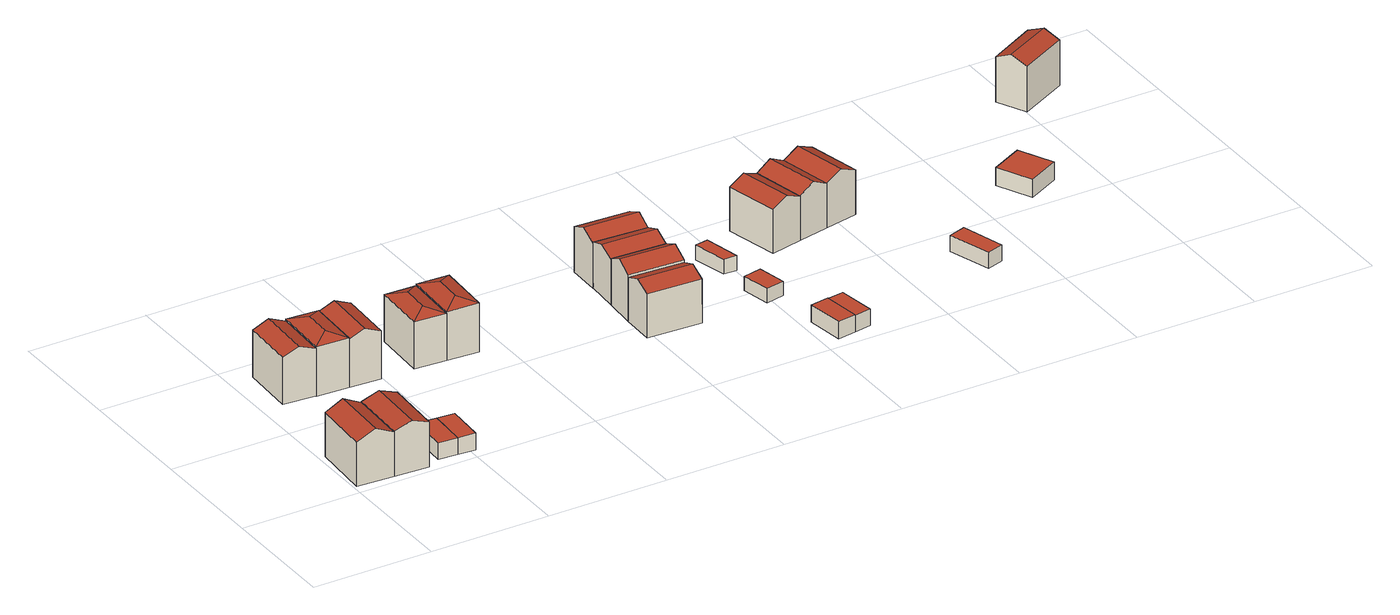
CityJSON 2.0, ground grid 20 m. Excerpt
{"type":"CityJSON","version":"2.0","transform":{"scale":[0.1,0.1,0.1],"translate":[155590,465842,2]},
"CityObjects":{
"building1":{"type":"Building","attributes":{"b3_bag_bag_overlap":0,"b3_bouwlagen":3,"b3_dak_type":"slanted","b3_extrusie":"standard","b3_h_dak_50p":9.02,"b3_h_dak_70p":10.12,"b3_h_dak_max":11.75,"b3_h_dak_min":8.55,"b3_h_maaiveld":2.84,"b3_is_glas_dak":false,"b3_kas_warenhuis":false,"b3_kwaliteitsindicator":true,"b3_mutatie_ahn3_ahn4":false,"b3_mutatie_ahn4_ahn5":false,"b3_n_nok":0,"b3_n_vlakken":2,"b3_opp_buitenmuur":161.69,"b3_opp_dak_plat":23.87,"b3_opp_dak_schuin":41.61,"b3_opp_grond":60.02,"b3_opp_scheidingsmuur":64.39,"b3_rmse_lod12":1.25,"b3_rmse_lod13":1.25,"b3_rmse_lod22":0.321,"b3_t_run":20,"b3_val3dity_lod12":"[]","b3_val3dity_lod13":"[]","b3_val3dity_lod22":"[]","b3_volume_lod12":443.55,"b3_volume_lod13":443.55,"b3_volume_lod22":403.44,"geconstateerd":false,"oorspronkelijkbouwjaar":1989,"status":"Pand in gebruik"},"children":["building1-1"]},
"building1-1":{"type":"BuildingPart","parents":["building1"],"geometry":[{"type":"Solid","lod":"2.2","boundaries":[[[[0,1,2,3]],[[4,5,6,1,0]],[[7,6,5,8]],[[6,7,2,1]],[[7,8,9,3,2]],[[4,9,8,5]],[[9,4,0,3]]]],"semantics":{"surfaces":[{"type":"GroundSurface"},{"type":"WallSurface"},{"type":"RoofSurface"}],"values":[[0,1,2,1,1,2,1]]}}]},
"building2":{"type":"Building","attributes":{"b3_bag_bag_overlap":0,"b3_bouwlagen":3,"b3_dak_type":"slanted","b3_extrusie":"standard","b3_h_dak_50p":9.17,"b3_h_dak_70p":10.22,"b3_h_dak_max":11.72,"b3_h_dak_min":8.56,"b3_h_maaiveld":2.81,"b3_is_glas_dak":false,"b3_kas_warenhuis":false,"b3_kwaliteitsindicator":true,"b3_mutatie_ahn3_ahn4":false,"b3_mutatie_ahn4_ahn5":false,"b3_n_nok":0,"b3_n_vlakken":4,"b3_opp_buitenmuur":150.54,"b3_opp_dak_plat":26.72,"b3_opp_dak_schuin":36.23,"b3_opp_grond":58.21,"b3_opp_scheidingsmuur":64.39,"b3_rmse_lod12":1.21,"b3_rmse_lod13":1.21,"b3_rmse_lod22":0.246,"b3_t_run":25,"b3_val3dity_lod12":"[]","b3_val3dity_lod13":"[]","b3_val3dity_lod22":"[]","b3_volume_lod12":433.33,"b3_volume_lod13":433.33,"b3_volume_lod22":383.09,"geconstateerd":false,"oorspronkelijkbouwjaar":1989,"status":"Pand in gebruik"},"children":["building2-1"]},
"building2-1":{"type":"BuildingPart","parents":["building2"],"geometry":[{"type":"Solid","lod":"2.2","boundaries":[[[[0,3,10,11]],[[12,13,14,15]],[[13,12,3,0]],[[12,15,16,10,3]],[[17,16,15,14]],[[16,17,11,10]],[[17,14,13,0,11]]]],"semantics":{"surfaces":[{"type":"GroundSurface"},{"type":"RoofSurface"},{"type":"WallSurface"}],"values":[[0,1,2,2,1,2,2]]}}]},
"building3":{"type":"Building","attributes":{"b3_bag_bag_overlap":0,"b3_bouwlagen":3,"b3_dak_type":"slanted","b3_extrusie":"standard","b3_h_dak_50p":10.2,"b3_h_dak_70p":10.85,"b3_h_dak_max":11.79,"b3_h_dak_min":8.6,"b3_h_maaiveld":2.86,"b3_h_nok":11.84,"b3_is_glas_dak":false,"b3_kas_warenhuis":false,"b3_kwaliteitsindicator":true,"b3_mutatie_ahn3_ahn4":false,"b3_mutatie_ahn4_ahn5":false,"b3_n_nok":1,"b3_n_vlakken":2,"b3_opp_buitenmuur":63.06,"b3_opp_dak_plat":0,"b3_opp_dak_schuin":62.23,"b3_opp_grond":50.56,"b3_opp_scheidingsmuur":134.24,"b3_rmse_lod12":1.27,"b3_rmse_lod13":1.27,"b3_rmse_lod22":0.296,"b3_t_run":18,"b3_val3dity_lod12":"[]","b3_val3dity_lod13":"[]","b3_val3dity_lod22":"[]","b3_volume_lod12":402.7,"b3_volume_lod13":402.7,"b3_volume_lod22":370.82,"geconstateerd":false,"oorspronkelijkbouwjaar":1989,"status":"Pand in gebruik"},"children":["building3-1"]},
"building3-1":{"type":"BuildingPart","parents":["building3"],"geometry":[{"type":"Solid","lod":"2.2","boundaries":[[[[18,19,20,21]],[[22,23,24,19,18]],[[25,24,23,26]],[[24,25,20,19]],[[25,26,27,21,20]],[[22,27,26,23]],[[27,22,18,21]]]],"semantics":{"surfaces":[{"type":"GroundSurface"},{"type":"WallSurface"},{"type":"RoofSurface"}],"values":[[0,1,2,1,1,2,1]]}}]},
"building4":{"type":"Building","attributes":{"b3_bag_bag_overlap":0,"b3_dak_type":"horizontal","b3_extrusie":"standard","b3_h_dak_50p":5.55,"b3_h_dak_70p":5.56,"b3_h_dak_max":5.6,"b3_h_dak_min":5.51,"b3_h_maaiveld":2.8,"b3_is_glas_dak":false,"b3_kas_warenhuis":false,"b3_kwaliteitsindicator":true,"b3_mutatie_ahn3_ahn4":false,"b3_mutatie_ahn4_ahn5":false,"b3_n_nok":0,"b3_n_vlakken":1,"b3_opp_buitenmuur":35.63,"b3_opp_dak_plat":20.86,"b3_opp_dak_schuin":0,"b3_opp_grond":20.86,"b3_opp_scheidingsmuur":17.86,"b3_rmse_lod12":0.0206,"b3_rmse_lod13":0.0206,"b3_rmse_lod22":0.0189,"b3_t_run":13,"b3_val3dity_lod12":"[]","b3_val3dity_lod13":"[]","b3_val3dity_lod22":"[]","b3_volume_lod12":57.61,"b3_volume_lod13":57.61,"b3_volume_lod22":57.48,"geconstateerd":false,"oorspronkelijkbouwjaar":1989,"status":"Pand in gebruik"},"children":["building4-1"]},
"building4-1":{"type":"BuildingPart","parents":["building4"],"geometry":[{"type":"Solid","lod":"2.2","boundaries":[[[[28,29,30,31]],[[32,33,34,35]],[[35,34,29,28]],[[34,33,30,29]],[[33,32,31,30]],[[32,35,28,31]]]],"semantics":{"surfaces":[{"type":"GroundSurface"},{"type":"RoofSurface"},{"type":"WallSurface"}],"values":[[0,1,2,2,2,2]]}}]},
"building5":{"type":"Building","attributes":{"b3_bag_bag_overlap":0,"b3_dak_type":"horizontal","b3_extrusie":"standard","b3_h_dak_50p":5.55,"b3_h_dak_70p":5.57,"b3_h_dak_max":5.63,"b3_h_dak_min":5.51,"b3_h_maaiveld":2.79,"b3_is_glas_dak":false,"b3_kas_warenhuis":false,"b3_kwaliteitsindicator":true,"b3_mutatie_ahn3_ahn4":false,"b3_mutatie_ahn4_ahn5":false,"b3_n_nok":0,"b3_n_vlakken":1,"b3_opp_buitenmuur":34.22,"b3_opp_dak_plat":18.95,"b3_opp_dak_schuin":0,"b3_opp_grond":18.95,"b3_opp_scheidingsmuur":17.86,"b3_rmse_lod12":0.0287,"b3_rmse_lod13":0.0287,"b3_rmse_lod22":0.0247,"b3_t_run":8,"b3_val3dity_lod12":"[]","b3_val3dity_lod13":"[]","b3_val3dity_lod22":"[]","b3_volume_lod12":52.56,"b3_volume_lod13":52.56,"b3_volume_lod22":52.38,"geconstateerd":false,"oorspronkelijkbouwjaar":1989,"status":"Pand in gebruik"},"children":["building5-1"]},
"building5-1":{"type":"BuildingPart","parents":["building5"],"geometry":[{"type":"Solid","lod":"2.2","boundaries":[[[[28,36,37,29]],[[34,38,39,35]],[[35,39,36,28]],[[39,38,37,36]],[[38,34,29,37]],[[34,35,28,29]]]],"semantics":{"surfaces":[{"type":"GroundSurface"},{"type":"RoofSurface"},{"type":"WallSurface"}],"values":[[0,1,2,2,2,2]]}}]},
"building6":{"type":"Building","attributes":{"b3_bag_bag_overlap":0,"b3_bouwlagen":3,"b3_dak_type":"slanted","b3_extrusie":"standard","b3_h_dak_50p":10.95,"b3_h_dak_70p":11.07,"b3_h_dak_max":11.79,"b3_h_dak_min":8.55,"b3_h_maaiveld":2.84,"b3_h_nok":11.88,"b3_is_glas_dak":false,"b3_kas_warenhuis":false,"b3_kwaliteitsindicator":true,"b3_mutatie_ahn3_ahn4":false,"b3_mutatie_ahn4_ahn5":false,"b3_n_nok":1,"b3_n_vlakken":5,"b3_opp_buitenmuur":92.64,"b3_opp_dak_plat":14.13,"b3_opp_dak_schuin":69.67,"b3_opp_grond":49.96,"b3_opp_scheidingsmuur":134.56,"b3_rmse_lod12":1.36,"b3_rmse_lod13":1.36,"b3_rmse_lod22":0.399,"b3_t_run":21,"b3_val3dity_lod12":"[]","b3_val3dity_lod13":"[]","b3_val3dity_lod22":"[]","b3_volume_lod12":412.45,"b3_volume_lod13":412.45,"b3_volume_lod22":392.08,"geconstateerd":false,"oorspronkelijkbouwjaar":1989,"status":"Pand in gebruik"},"children":["building6-1"]},
"building6-1":{"type":"BuildingPart","parents":["building6"],"geometry":[{"type":"Solid","lod":"2.2","boundaries":[[[[40,41,42,43]],[[44,45,46]],[[45,44,41,40]],[[47,44,46,48]],[[44,47,42,41]],[[49,47,48]],[[47,49,43,42]],[[45,49,48,46]],[[49,45,40,43]]]],"semantics":{"surfaces":[{"type":"GroundSurface"},{"type":"RoofSurface"},{"type":"WallSurface"}],"values":[[0,1,2,1,2,1,2,1,2]]}}]},
"building7":{"type":"Building","attributes":{"b3_bag_bag_overlap":0,"b3_bouwlagen":3,"b3_dak_type":"slanted","b3_extrusie":"standard","b3_h_dak_50p":10.74,"b3_h_dak_70p":10.9,"b3_h_dak_max":11.81,"b3_h_dak_min":8.57,"b3_h_maaiveld":2.85,"b3_h_nok":11.8,"b3_is_glas_dak":false,"b3_kas_warenhuis":false,"b3_kwaliteitsindicator":true,"b3_mutatie_ahn3_ahn4":false,"b3_mutatie_ahn4_ahn5":false,"b3_n_nok":1,"b3_n_vlakken":4,"b3_opp_buitenmuur":68.06,"b3_opp_dak_plat":5.46,"b3_opp_dak_schuin":60.3,"b3_opp_grond":48.63,"b3_opp_scheidingsmuur":135.23,"b3_rmse_lod12":1.25,"b3_rmse_lod13":1.25,"b3_rmse_lod22":0.306,"b3_t_run":17,"b3_val3dity_lod12":"[]","b3_val3dity_lod13":"[]","b3_val3dity_lod22":"[]","b3_volume_lod12":390.31,"b3_volume_lod13":390.31,"b3_volume_lod22":361.3,"geconstateerd":false,"oorspronkelijkbouwjaar":1989,"status":"Pand in gebruik"},"children":["building7-1"]},
"building7-1":{"type":"BuildingPart","parents":["building7"],"geometry":[{"type":"Solid","lod":"2.2","boundaries":[[[[50,40,43,51]],[[52,53,54,40,50]],[[55,54,53,56]],[[54,55,43,40]],[[55,56,57,51,43]],[[52,57,56,53]],[[57,52,50,51]]]],"semantics":{"surfaces":[{"type":"GroundSurface"},{"type":"WallSurface"},{"type":"RoofSurface"}],"values":[[0,1,2,1,1,2,1]]}}]},
"building8":{"type":"Building","attributes":{"b3_bag_bag_overlap":0,"b3_bouwlagen":3,"b3_dak_type":"slanted","b3_extrusie":"standard","b3_h_dak_50p":10.73,"b3_h_dak_70p":10.77,"b3_h_dak_max":11.8,"b3_h_dak_min":8.58,"b3_h_maaiveld":2.9,"b3_h_nok":11.85,"b3_is_glas_dak":false,"b3_kas_warenhuis":false,"b3_kwaliteitsindicator":true,"b3_mutatie_ahn3_ahn4":false,"b3_mutatie_ahn4_ahn5":false,"b3_n_nok":3,"b3_n_vlakken":5,"b3_opp_buitenmuur":75.6,"b3_opp_dak_plat":5.46,"b3_opp_dak_schuin":67.55,"b3_opp_grond":48.98,"b3_opp_scheidingsmuur":134.06,"b3_rmse_lod12":0.997,"b3_rmse_lod13":0.997,"b3_rmse_lod22":0.0912,"b3_t_run":176,"b3_val3dity_lod12":"[]","b3_val3dity_lod13":"[]","b3_val3dity_lod22":"[]","b3_volume_lod12":388.56,"b3_volume_lod13":388.56,"b3_volume_lod22":367.13,"geconstateerd":false,"oorspronkelijkbouwjaar":1989,"status":"Pand in gebruik"},"children":["building8-1"]},
"building8-1":{"type":"BuildingPart","parents":["building8"],"geometry":[{"type":"Solid","lod":"2.2","boundaries":[[[[58,59,60,61]],[[62,63,64]],[[63,62,59,58]],[[65,62,64,66]],[[62,65,60,59]],[[67,65,66]],[[65,67,61,60]],[[63,67,66,64]],[[67,63,58,61]]]],"semantics":{"surfaces":[{"type":"GroundSurface"},{"type":"RoofSurface"},{"type":"WallSurface"}],"values":[[0,1,2,1,2,1,2,1,2]]}}]},
"building9":{"type":"Building","attributes":{"b3_bag_bag_overlap":0,"b3_bouwlagen":3,"b3_dak_type":"slanted","b3_extrusie":"standard","b3_h_dak_50p":10.92,"b3_h_dak_70p":11.07,"b3_h_dak_max":11.79,"b3_h_dak_min":8.59,"b3_h_maaiveld":2.88,"b3_h_nok":11.92,"b3_is_glas_dak":false,"b3_kas_warenhuis":false,"b3_kwaliteitsindicator":true,"b3_mutatie_ahn3_ahn4":false,"b3_mutatie_ahn4_ahn5":false,"b3_n_nok":1,"b3_n_vlakken":4,"b3_opp_buitenmuur":79.01,"b3_opp_dak_plat":10.39,"b3_opp_dak_schuin":61.29,"b3_opp_grond":49.52,"b3_opp_scheidingsmuur":134.13,"b3_rmse_lod12":1.12,"b3_rmse_lod13":1.12,"b3_rmse_lod22":0.107,"b3_t_run":23,"b3_val3dity_lod12":"[]","b3_val3dity_lod13":"[]","b3_val3dity_lod22":"[]","b3_volume_lod12":405.46,"b3_volume_lod13":405.46,"b3_volume_lod22":372.9,"geconstateerd":false,"oorspronkelijkbouwjaar":1989,"status":"Pand in gebruik"},"children":["building9-1"]},
"building9-1":{"type":"BuildingPart","parents":["building9"],"geometry":[{"type":"Solid","lod":"2.2","boundaries":[[[[68,58,61,69]],[[70,71,72]],[[71,70,58,68]],[[73,70,72,74]],[[70,73,61,58]],[[75,73,74]],[[73,75,69,61]],[[71,75,74,72]],[[75,71,68,69]]]],"semantics":{"surfaces":[{"type":"GroundSurface"},{"type":"RoofSurface"},{"type":"WallSurface"}],"values":[[0,1,2,1,2,1,2,1,2]]}}]},
"building10":{"type":"Building","attributes":{"b3_bag_bag_overlap":0,"b3_bouwlagen":3,"b3_dak_type":"slanted","b3_extrusie":"standard","b3_h_dak_50p":9.23,"b3_h_dak_70p":10.13,"b3_h_dak_max":11.57,"b3_h_dak_min":5.89,"b3_h_maaiveld":2.77,"b3_h_nok":11.65,"b3_is_glas_dak":false,"b3_kas_warenhuis":false,"b3_kwaliteitsindicator":true,"b3_mutatie_ahn3_ahn4":false,"b3_mutatie_ahn4_ahn5":false,"b3_n_nok":1,"b3_n_vlakken":2,"b3_opp_buitenmuur":106.46,"b3_opp_dak_plat":0,"b3_opp_dak_schuin":71.92,"b3_opp_grond":50.9,"b3_opp_scheidingsmuur":58.49,"b3_rmse_lod12":2.02,"b3_rmse_lod13":2.02,"b3_rmse_lod22":0.0247,"b3_t_run":24,"b3_val3dity_lod12":"[]","b3_val3dity_lod13":"[]","b3_val3dity_lod22":"[]","b3_volume_lod12":380.26,"b3_volume_lod13":380.26,"b3_volume_lod22":325.56,"geconstateerd":false,"oorspronkelijkbouwjaar":1989,"status":"Pand in gebruik"},"children":["building10-1"]},
"building10-1":{"type":"BuildingPart","parents":["building10"],"geometry":[{"type":"Solid","lod":"2.2","boundaries":[[[[76,77,78,79]],[[80,81,82,77,76]],[[83,82,81,84]],[[82,83,78,77]],[[83,84,85,79,78]],[[80,85,84,81]],[[85,80,76,79]]]],"semantics":{"surfaces":[{"type":"GroundSurface"},{"type":"WallSurface"},{"type":"RoofSurface"}],"values":[[0,1,2,1,1,2,1]]}}]},
"building11":{"type":"Building","attributes":{"b3_bag_bag_overlap":0,"b3_bouwlagen":3,"b3_dak_type":"slanted","b3_extrusie":"standard","b3_h_dak_50p":9.35,"b3_h_dak_70p":10.6,"b3_h_dak_max":11.56,"b3_h_dak_min":5.92,"b3_h_maaiveld":2.78,"b3_h_nok":11.67,"b3_is_glas_dak":false,"b3_kas_warenhuis":false,"b3_kwaliteitsindicator":true,"b3_mutatie_ahn3_ahn4":false,"b3_mutatie_ahn4_ahn5":false,"b3_n_nok":1,"b3_n_vlakken":4,"b3_opp_buitenmuur":56.63,"b3_opp_dak_plat":6.45,"b3_opp_dak_schuin":65.49,"b3_opp_grond":49.12,"b3_opp_scheidingsmuur":116.84,"b3_rmse_lod12":2.07,"b3_rmse_lod13":2.07,"b3_rmse_lod22":0.234,"b3_t_run":182,"b3_val3dity_lod12":"[]","b3_val3dity_lod13":"[]","b3_val3dity_lod22":"[]","b3_volume_lod12":384.23,"b3_volume_lod13":384.23,"b3_volume_lod22":318.6,"geconstateerd":false,"oorspronkelijkbouwjaar":1989,"status":"Pand in gebruik"},"children":["building11-1"]},
"building11-1":{"type":"BuildingPart","parents":["building11"],"geometry":[{"type":"Solid","lod":"2.2","boundaries":[[[[86,87,76,79]],[[88,89,90,91]],[[89,88,87,86]],[[88,91,92,76,87]],[[93,92,91,90]],[[92,93,79,76]],[[93,90,89,86,79]]]],"semantics":{"surfaces":[{"type":"GroundSurface"},{"type":"RoofSurface"},{"type":"WallSurface"}],"values":[[0,1,2,2,1,2,2]]}}]},
"building12":{"type":"Building","attributes":{"b3_bag_bag_overlap":0,"b3_bouwlagen":3,"b3_dak_type":"slanted","b3_extrusie":"standard","b3_h_dak_50p":9.14,"b3_h_dak_70p":10.22,"b3_h_dak_max":11.57,"b3_h_dak_min":5.91,"b3_h_maaiveld":2.79,"b3_h_nok":11.68,"b3_is_glas_dak":false,"b3_kas_warenhuis":false,"b3_kwaliteitsindicator":true,"b3_mutatie_ahn3_ahn4":false,"b3_mutatie_ahn4_ahn5":false,"b3_n_nok":1,"b3_n_vlakken":3,"b3_opp_buitenmuur":47.73,"b3_opp_dak_plat":0,"b3_opp_dak_schuin":72.01,"b3_opp_grond":50.71,"b3_opp_scheidingsmuur":116.76,"b3_rmse_lod12":2.15,"b3_rmse_lod13":2.15,"b3_rmse_lod22":0.176,"b3_t_run":22,"b3_val3dity_lod12":"[]","b3_val3dity_lod13":"[]","b3_val3dity_lod22":"[]","b3_volume_lod12":389.31,"b3_volume_lod13":389.31,"b3_volume_lod22":324.2,"geconstateerd":false,"oorspronkelijkbouwjaar":1989,"status":"Pand in gebruik"},"children":["building12-1"]},
"building12-1":{"type":"BuildingPart","parents":["building12"],"geometry":[{"type":"Solid","lod":"2.2","boundaries":[[[[94,87,86,95]],[[96,97,98,87,94]],[[99,98,97,100]],[[98,99,86,87]],[[99,100,101,95,86]],[[96,101,100,97]],[[101,96,94,95]]]],"semantics":{"surfaces":[{"type":"GroundSurface"},{"type":"WallSurface"},{"type":"RoofSurface"}],"values":[[0,1,2,1,1,2,1]]}}]},
"building13":{"type":"Building","attributes":{"b3_bag_bag_overlap":0,"b3_bouwlagen":3,"b3_dak_type":"slanted","b3_extrusie":"standard","b3_h_dak_50p":9.4,"b3_h_dak_70p":10.3,"b3_h_dak_max":11.57,"b3_h_dak_min":5.91,"b3_h_maaiveld":2.72,"b3_h_nok":11.7,"b3_is_glas_dak":false,"b3_kas_warenhuis":false,"b3_kwaliteitsindicator":true,"b3_mutatie_ahn3_ahn4":false,"b3_mutatie_ahn4_ahn5":false,"b3_n_nok":1,"b3_n_vlakken":3,"b3_opp_buitenmuur":111.3,"b3_opp_dak_plat":0,"b3_opp_dak_schuin":73.16,"b3_opp_grond":52.02,"b3_opp_scheidingsmuur":58.41,"b3_rmse_lod12":1.9,"b3_rmse_lod13":1.9,"b3_rmse_lod22":0.252,"b3_t_run":23,"b3_val3dity_lod12":"[]","b3_val3dity_lod13":"[]","b3_val3dity_lod22":"[]","b3_volume_lod12":395.66,"b3_volume_lod13":395.66,"b3_volume_lod22":338.92,"geconstateerd":false,"oorspronkelijkbouwjaar":1989,"status":"Pand in gebruik"},"children":["building13-1"]},
"building13-1":{"type":"BuildingPart","parents":["building13"],"geometry":[{"type":"Solid","lod":"2.2","boundaries":[[[[102,103,104,105]],[[106,107,108,109]],[[107,106,103,102]],[[106,109,110,104,103]],[[111,110,109,108]],[[110,111,105,104]],[[111,108,107,102,105]]]],"semantics":{"surfaces":[{"type":"GroundSurface"},{"type":"RoofSurface"},{"type":"WallSurface"}],"values":[[0,1,2,2,1,2,2]]}}]},
"building14":{"type":"Building","attributes":{"b3_bag_bag_overlap":0,"b3_dak_type":"horizontal","b3_extrusie":"standard","b3_h_dak_50p":5.68,"b3_h_dak_70p":5.74,"b3_h_dak_max":5.82,"b3_h_dak_min":5.54,"b3_h_maaiveld":2.81,"b3_is_glas_dak":false,"b3_kas_warenhuis":false,"b3_kwaliteitsindicator":true,"b3_mutatie_ahn3_ahn4":false,"b3_mutatie_ahn4_ahn5":false,"b3_n_nok":0,"b3_n_vlakken":1,"b3_opp_buitenmuur":36.81,"b3_opp_dak_plat":0,"b3_opp_dak_schuin":19.72,"b3_opp_grond":19.69,"b3_opp_scheidingsmuur":17.31,"b3_rmse_lod12":0.114,"b3_rmse_lod13":0.114,"b3_rmse_lod22":0.0728,"b3_t_run":14,"b3_val3dity_lod12":"[]","b3_val3dity_lod13":"[]","b3_val3dity_lod22":"[]","b3_volume_lod12":57.71,"b3_volume_lod13":57.71,"b3_volume_lod22":56.4,"geconstateerd":false,"oorspronkelijkbouwjaar":1989,"status":"Pand in gebruik"},"children":["building14-1"]},
"building14-1":{"type":"BuildingPart","parents":["building14"],"geometry":[{"type":"Solid","lod":"2.2","boundaries":[[[[112,113,114,115]],[[116,117,118,119]],[[119,118,113,112]],[[118,117,114,113]],[[117,116,115,114]],[[116,119,112,115]]]],"semantics":{"surfaces":[{"type":"GroundSurface"},{"type":"RoofSurface"},{"type":"WallSurface"}],"values":[[0,1,2,2,2,2]]}}]},
"building15":{"type":"Building","attributes":{"b3_bag_bag_overlap":0,"b3_dak_type":"horizontal","b3_extrusie":"standard","b3_h_dak_50p":5.24,"b3_h_dak_70p":5.25,"b3_h_dak_max":5.29,"b3_h_dak_min":5.19,"b3_h_maaiveld":2.79,"b3_is_glas_dak":false,"b3_kas_warenhuis":false,"b3_kwaliteitsindicator":true,"b3_mutatie_ahn3_ahn4":false,"b3_mutatie_ahn4_ahn5":false,"b3_n_nok":0,"b3_n_vlakken":1,"b3_opp_buitenmuur":32.03,"b3_opp_dak_plat":15.77,"b3_opp_dak_schuin":0,"b3_opp_grond":15.77,"b3_opp_scheidingsmuur":7.77,"b3_rmse_lod12":0.0231,"b3_rmse_lod13":0.0231,"b3_rmse_lod22":0.0217,"b3_t_run":11,"b3_val3dity_lod12":"[]","b3_val3dity_lod13":"[]","b3_val3dity_lod22":"[]","b3_volume_lod12":38.66,"b3_volume_lod13":38.66,"b3_volume_lod22":38.58,"geconstateerd":false,"oorspronkelijkbouwjaar":1989,"status":"Pand in gebruik"},"children":["building15-1"]},
"building15-1":{"type":"BuildingPart","parents":["building15"],"geometry":[{"type":"Solid","lod":"2.2","boundaries":[[[[120,121,122,123]],[[124,125,126,127]],[[127,126,121,120]],[[126,125,122,121]],[[125,124,123,122]],[[124,127,120,123]]]],"semantics":{"surfaces":[{"type":"GroundSurface"},{"type":"RoofSurface"},{"type":"WallSurface"}],"values":[[0,1,2,2,2,2]]}}]},
"building16":{"type":"Building","attributes":{"b3_bag_bag_overlap":0,"b3_dak_type":"horizontal","b3_extrusie":"standard","b3_h_dak_50p":5.26,"b3_h_dak_70p":5.27,"b3_h_dak_max":5.3,"b3_h_dak_min":5.19,"b3_h_maaiveld":2.81,"b3_is_glas_dak":false,"b3_kas_warenhuis":false,"b3_kwaliteitsindicator":true,"b3_mutatie_ahn3_ahn4":false,"b3_mutatie_ahn4_ahn5":false,"b3_n_nok":0,"b3_n_vlakken":1,"b3_opp_buitenmuur":29.69,"b3_opp_dak_plat":13.29,"b3_opp_dak_schuin":0,"b3_opp_grond":13.29,"b3_opp_scheidingsmuur":10.83,"b3_rmse_lod12":0.0664,"b3_rmse_lod13":0.0664,"b3_rmse_lod22":0.0687,"b3_t_run":8,"b3_val3dity_lod12":"[]","b3_val3dity_lod13":"[]","b3_val3dity_lod22":"[]","b3_volume_lod12":32.72,"b3_volume_lod13":32.72,"b3_volume_lod22":32.45,"geconstateerd":false,"oorspronkelijkbouwjaar":1989,"status":"Pand in gebruik"},"children":["building16-1"]},
"building16-1":{"type":"BuildingPart","parents":["building16"],"geometry":[{"type":"Solid","lod":"2.2","boundaries":[[[[128,129,130,131]],[[132,133,134,135]],[[135,134,129,128]],[[134,133,130,129]],[[133,132,131,130]],[[132,135,128,131]]]],"semantics":{"surfaces":[{"type":"GroundSurface"},{"type":"RoofSurface"},{"type":"WallSurface"}],"values":[[0,1,2,2,2,2]]}}]},
"building17":{"type":"Building","attributes":{"b3_bag_bag_overlap":0,"b3_dak_type":"horizontal","b3_extrusie":"standard","b3_h_dak_50p":5.55,"b3_h_dak_70p":5.56,"b3_h_dak_max":5.58,"b3_h_dak_min":5.51,"b3_h_maaiveld":2.83,"b3_is_glas_dak":false,"b3_kas_warenhuis":false,"b3_kwaliteitsindicator":true,"b3_mutatie_ahn3_ahn4":false,"b3_mutatie_ahn4_ahn5":false,"b3_n_nok":0,"b3_n_vlakken":1,"b3_opp_buitenmuur":32.68,"b3_opp_dak_plat":18.09,"b3_opp_dak_schuin":0,"b3_opp_grond":18.09,"b3_opp_scheidingsmuur":17.31,"b3_rmse_lod12":0.0155,"b3_rmse_lod13":0.0155,"b3_rmse_lod22":0.012,"b3_t_run":10,"b3_val3dity_lod12":"[]","b3_val3dity_lod13":"[]","b3_val3dity_lod22":"[]","b3_volume_lod12":49.28,"b3_volume_lod13":49.28,"b3_volume_lod22":49.16,"geconstateerd":false,"oorspronkelijkbouwjaar":1989,"status":"Pand in gebruik"},"children":["building17-1"]},
"building17-1":{"type":"BuildingPart","parents":["building17"],"geometry":[{"type":"Solid","lod":"2.2","boundaries":[[[[136,115,114,137]],[[138,139,140,141]],[[141,140,115,136]],[[140,139,114,115]],[[139,138,137,114]],[[138,141,136,137]]]],"semantics":{"surfaces":[{"type":"GroundSurface"},{"type":"RoofSurface"},{"type":"WallSurface"}],"values":[[0,1,2,2,2,2]]}}]},
"building18":{"type":"Building","attributes":{"b3_bag_bag_overlap":0,"b3_bouwlagen":3,"b3_dak_type":"slanted","b3_extrusie":"standard","b3_h_dak_50p":9.27,"b3_h_dak_70p":10.17,"b3_h_dak_max":11.58,"b3_h_dak_min":5.97,"b3_h_maaiveld":2.78,"b3_h_nok":11.66,"b3_is_glas_dak":false,"b3_kas_warenhuis":false,"b3_kwaliteitsindicator":true,"b3_mutatie_ahn3_ahn4":false,"b3_mutatie_ahn4_ahn5":false,"b3_n_nok":1,"b3_n_vlakken":2,"b3_opp_buitenmuur":47.03,"b3_opp_dak_plat":0,"b3_opp_dak_schuin":69.97,"b3_opp_grond":49.51,"b3_opp_scheidingsmuur":117.22,"b3_rmse_lod12":1.99,"b3_rmse_lod13":1.99,"b3_rmse_lod22":0.0216,"b3_t_run":17,"b3_val3dity_lod12":"[]","b3_val3dity_lod13":"[]","b3_val3dity_lod22":"[]","b3_volume_lod12":369.63,"b3_volume_lod13":369.63,"b3_volume_lod22":318.15,"geconstateerd":false,"oorspronkelijkbouwjaar":1989,"status":"Pand in gebruik"},"children":["building18-1"]},
"building18-1":{"type":"BuildingPart","parents":["building18"],"geometry":[{"type":"Solid","lod":"2.2","boundaries":[[[[142,143,144,145]],[[146,147,148,149]],[[147,146,143,142]],[[146,149,150,144,143]],[[151,150,149,148]],[[150,151,145,144]],[[151,148,147,142,145]]]],"semantics":{"surfaces":[{"type":"GroundSurface"},{"type":"RoofSurface"},{"type":"WallSurface"}],"values":[[0,1,2,2,1,2,2]]}}]},
"building19":{"type":"Building","attributes":{"b3_bag_bag_overlap":0,"b3_bouwlagen":3,"b3_dak_type":"slanted","b3_extrusie":"standard","b3_h_dak_50p":9.48,"b3_h_dak_70p":10.33,"b3_h_dak_max":11.59,"b3_h_dak_min":5.97,"b3_h_maaiveld":2.78,"b3_h_nok":11.71,"b3_is_glas_dak":false,"b3_kas_warenhuis":false,"b3_kwaliteitsindicator":true,"b3_mutatie_ahn3_ahn4":false,"b3_mutatie_ahn4_ahn5":false,"b3_n_nok":1,"b3_n_vlakken":3,"b3_opp_buitenmuur":47.32,"b3_opp_dak_plat":0,"b3_opp_dak_schuin":69.01,"b3_opp_grond":48.88,"b3_opp_scheidingsmuur":117.59,"b3_rmse_lod12":1.85,"b3_rmse_lod13":1.85,"b3_rmse_lod22":0.18,"b3_t_run":17,"b3_val3dity_lod12":"[]","b3_val3dity_lod13":"[]","b3_val3dity_lod22":"[]","b3_volume_lod12":366.83,"b3_volume_lod13":366.83,"b3_volume_lod22":316.2,"geconstateerd":false,"oorspronkelijkbouwjaar":1989,"status":"Pand in gebruik"},"children":["building19-1"]},
"building19-1":{"type":"BuildingPart","parents":["building19"],"geometry":[{"type":"Solid","lod":"2.2","boundaries":[[[[145,144,152,153]],[[154,155,156,157]],[[155,154,144,145]],[[154,157,158,152,144]],[[159,158,157,156]],[[158,159,153,152]],[[159,156,155,145,153]]]],"semantics":{"surfaces":[{"type":"GroundSurface"},{"type":"RoofSurface"},{"type":"WallSurface"}],"values":[[0,1,2,2,1,2,2]]}}]},
"building20":{"type":"Building","attributes":{"b3_bag_bag_overlap":0,"b3_bouwlagen":3,"b3_dak_type":"slanted","b3_extrusie":"standard","b3_h_dak_50p":9.35,"b3_h_dak_70p":10.29,"b3_h_dak_max":11.6,"b3_h_dak_min":6.09,"b3_h_maaiveld":2.76,"b3_h_nok":11.72,"b3_is_glas_dak":false,"b3_kas_warenhuis":false,"b3_kwaliteitsindicator":true,"b3_mutatie_ahn3_ahn4":false,"b3_mutatie_ahn4_ahn5":false,"b3_n_nok":1,"b3_n_vlakken":2,"b3_opp_buitenmuur":109.74,"b3_opp_dak_plat":0,"b3_opp_dak_schuin":73.28,"b3_opp_grond":51.91,"b3_opp_scheidingsmuur":59,"b3_rmse_lod12":1.89,"b3_rmse_lod13":1.89,"b3_rmse_lod22":0.0344,"b3_t_run":20,"b3_val3dity_lod12":"[]","b3_val3dity_lod13":"[]","b3_val3dity_lod22":"[]","b3_volume_lod12":389.88,"b3_volume_lod13":389.88,"b3_volume_lod22":337.46,"geconstateerd":false,"oorspronkelijkbouwjaar":1989,"status":"Pand in gebruik"},"children":["building20-1"]},
"building20-1":{"type":"BuildingPart","parents":["building20"],"geometry":[{"type":"Solid","lod":"2.2","boundaries":[[[[153,152,160,161]],[[158,159,162,163]],[[159,158,152,153]],[[158,163,164,160,152]],[[165,164,163,162]],[[164,165,161,160]],[[165,162,159,153,161]]]],"semantics":{"surfaces":[{"type":"GroundSurface"},{"type":"RoofSurface"},{"type":"WallSurface"}],"values":[[0,1,2,2,1,2,2]]}}]},
"building21":{"type":"Building","attributes":{"b3_bag_bag_overlap":0,"b3_dak_type":"horizontal","b3_extrusie":"standard","b3_h_dak_50p":5.53,"b3_h_dak_70p":5.54,"b3_h_dak_max":5.61,"b3_h_dak_min":5.49,"b3_h_maaiveld":2.8,"b3_is_glas_dak":false,"b3_kas_warenhuis":false,"b3_kwaliteitsindicator":true,"b3_mutatie_ahn3_ahn4":false,"b3_mutatie_ahn4_ahn5":false,"b3_n_nok":0,"b3_n_vlakken":1,"b3_opp_buitenmuur":36.97,"b3_opp_dak_plat":22.59,"b3_opp_dak_schuin":0,"b3_opp_grond":22.59,"b3_opp_scheidingsmuur":20.41,"b3_rmse_lod12":0.0204,"b3_rmse_lod13":0.0204,"b3_rmse_lod22":0.0187,"b3_t_run":12,"b3_val3dity_lod12":"[]","b3_val3dity_lod13":"[]","b3_val3dity_lod22":"[]","b3_volume_lod12":61.71,"b3_volume_lod13":61.71,"b3_volume_lod22":61.63,"geconstateerd":false,"oorspronkelijkbouwjaar":1989,"status":"Pand in gebruik"},"children":["building21-1"]},
"building21-1":{"type":"BuildingPart","parents":["building21"],"geometry":[{"type":"Solid","lod":"2.2","boundaries":[[[[166,167,168,169]],[[170,171,172,173]],[[173,172,167,166]],[[172,171,168,167]],[[171,170,169,168]],[[170,173,166,169]]]],"semantics":{"surfaces":[{"type":"GroundSurface"},{"type":"RoofSurface"},{"type":"WallSurface"}],"values":[[0,1,2,2,2,2]]}}]},
"building22":{"type":"Building","attributes":{"b3_dak_type":"horizontal","b3_extrusie":"standard","b3_h_dak_50p":5.69,"b3_h_dak_70p":5.79,"b3_h_dak_max":5.9,"b3_h_dak_min":5.53,"b3_h_maaiveld":2.8,"b3_is_glas_dak":false,"b3_kas_warenhuis":false,"b3_kwaliteitsindicator":true,"b3_mutatie_ahn3_ahn4":false,"b3_mutatie_ahn4_ahn5":false,"b3_n_nok":0,"b3_n_vlakken":1,"b3_opp_buitenmuur":71.37,"b3_opp_dak_plat":37.79,"b3_opp_dak_schuin":0,"b3_opp_grond":37.78,"b3_opp_scheidingsmuur":0,"b3_rmse_lod12":0.153,"b3_rmse_lod13":0.153,"b3_rmse_lod22":0.123,"b3_t_run":22,"b3_val3dity_lod12":"[]","b3_val3dity_lod13":"[]","b3_val3dity_lod22":"[]","b3_volume_lod12":112.93,"b3_volume_lod13":112.93,"b3_volume_lod22":109.6,"geconstateerd":false,"oorspronkelijkbouwjaar":1989,"status":"Pand in gebruik"},"children":["building22-1"]},
"building22-1":{"type":"BuildingPart","parents":["building22"],"geometry":[{"type":"Solid","lod":"2.2","boundaries":[[[[174,175,176,177]],[[178,179,180,181]],[[181,180,175,174]],[[180,179,176,175]],[[179,178,177,176]],[[178,181,174,177]]]],"semantics":{"surfaces":[{"type":"GroundSurface"},{"type":"RoofSurface"},{"type":"WallSurface"}],"values":[[0,1,2,2,2,2]]}}]},
"building23":{"type":"Building","attributes":{"b3_bag_bag_overlap":0,"b3_bouwlagen":3,"b3_dak_type":"slanted","b3_extrusie":"standard","b3_h_dak_50p":9.4,"b3_h_dak_70p":10.52,"b3_h_dak_max":11.57,"b3_h_dak_min":5.95,"b3_h_maaiveld":2.79,"b3_h_nok":11.26,"b3_is_glas_dak":false,"b3_kas_warenhuis":false,"b3_kwaliteitsindicator":true,"b3_mutatie_ahn3_ahn4":false,"b3_mutatie_ahn4_ahn5":false,"b3_n_nok":2,"b3_n_vlakken":4,"b3_opp_buitenmuur":55.93,"b3_opp_dak_plat":0,"b3_opp_dak_schuin":71.33,"b3_opp_grond":49.06,"b3_opp_scheidingsmuur":116.32,"b3_rmse_lod12":1.83,"b3_rmse_lod13":1.83,"b3_rmse_lod22":0.238,"b3_t_run":25,"b3_val3dity_lod12":"[]","b3_val3dity_lod13":"[]","b3_val3dity_lod22":"[]","b3_volume_lod12":373.33,"b3_volume_lod13":373.33,"b3_volume_lod22":318.32,"geconstateerd":false,"oorspronkelijkbouwjaar":1989,"status":"Pand in gebruik"},"children":["building23-1"]},
"building23-1":{"type":"BuildingPart","parents":["building23"],"geometry":[{"type":"Solid","lod":"2.2","boundaries":[[[[182,183,184,185]],[[186,187,188,189]],[[187,186,183,182]],[[186,189,190,184,183]],[[191,190,189,188]],[[190,191,185,184]],[[191,188,187,182,185]]]],"semantics":{"surfaces":[{"type":"GroundSurface"},{"type":"RoofSurface"},{"type":"WallSurface"}],"values":[[0,1,2,2,1,2,2]]}}]}
},
"vertices":[
[67,13,8],[5,16,8],[11,114,8],[71,112,8],[67,13,82],[36,14,97],[5,16,82],[11,114,82],[40,113,97],[71,112,82],
[130,109,8],[125,10,8],[71,112,83],[67,13,83],[96,11,94],[100,110,94],[130,109,83],[125,10,83],
[90,270,9],[35,273,9],[39,364,9],[94,362,9],[90,270,88],[62,271,100],[35,273,88],[39,364,88],[66,363,100],[94,362,88],
[182,84,8],[179,19,8],[147,21,8],[150,86,8],[150,86,36],[147,21,36],[179,19,36],[182,84,36],
[212,82,8],[208,17,8],[208,17,36],[212,82,36],
[144,267,8],[90,270,8],[94,362,8],[148,359,8],[90,270,91],[144,267,91],[118,291,100],[94,362,91],[120,337,100],[148,359,91],
[197,264,8],[201,356,8],[197,264,89],[170,266,100],[144,267,89],[148,359,89],[174,358,100],[201,356,89],
[305,259,9],[252,262,9],[256,353,9],[309,351,9],[252,262,88],[305,259,88],[279,283,97],[256,353,88],[281,329,97],[309,351,88],
[359,256,9],[363,348,9],[305,259,91],[359,256,91],[333,281,99],[309,351,91],[335,327,99],[363,348,91],
[683,216,8],[680,161,8],[589,165,8],[591,221,8],[683,216,82],[681,189,93],[680,161,82],[589,165,82],[590,193,93],[591,221,82],
[594,274,8],[685,270,8],[685,270,86],[594,274,86],[593,248,99],[684,243,99],[683,216,86],[591,221,86],
[688,325,8],[597,330,8],[688,325,85],[687,298,96],[685,270,85],[594,274,85],[595,302,96],[597,330,85],
[688,325,7],[597,330,7],[599,386,7],[691,382,7],[597,330,83],[688,325,83],[690,354,96],[598,358,96],[599,386,83],[691,382,83],
[826,19,8],[817,81,8],[848,86,8],[857,23,8],[857,23,37],[848,86,37],[817,81,37],[826,19,37],
[781,210,8],[812,216,8],[822,168,8],[791,162,8],[791,162,32],[822,168,32],[812,216,32],[781,210,32],
[780,266,8],[767,323,8],[789,326,8],[802,265,8],[802,265,33],[789,326,33],[767,323,33],[780,266,33],
[885,28,8],[876,90,8],[876,90,36],[848,86,36],[857,23,36],[885,28,36],
[873,280,8],[853,369,8],[907,381,8],[926,292,8],[853,369,82],[873,280,82],[900,286,94],[880,375,94],[907,381,82],[926,292,82],
[959,392,8],[978,303,8],[907,381,83],[926,292,83],[952,297,97],[933,387,97],[959,392,83],[978,303,83],
[1014,404,8],[1034,315,8],[1006,309,96],[986,398,96],[1014,404,83],[1034,315,83],
[1118,80,8],[1096,152,8],[1125,161,8],[1146,89,8],[1146,89,35],[1125,161,35],[1096,152,35],[1118,80,35],
[1252,281,8],[1305,308,8],[1333,251,8],[1280,224,8],[1280,224,38],[1333,251,38],[1305,308,38],[1252,281,38],
[1377,488,8],[1457,530,8],[1482,481,8],[1402,440,8],[1457,530,84],[1377,488,84],[1389,464,96],[1470,505,96],[1482,481,84],[1402,440,84]
]}
